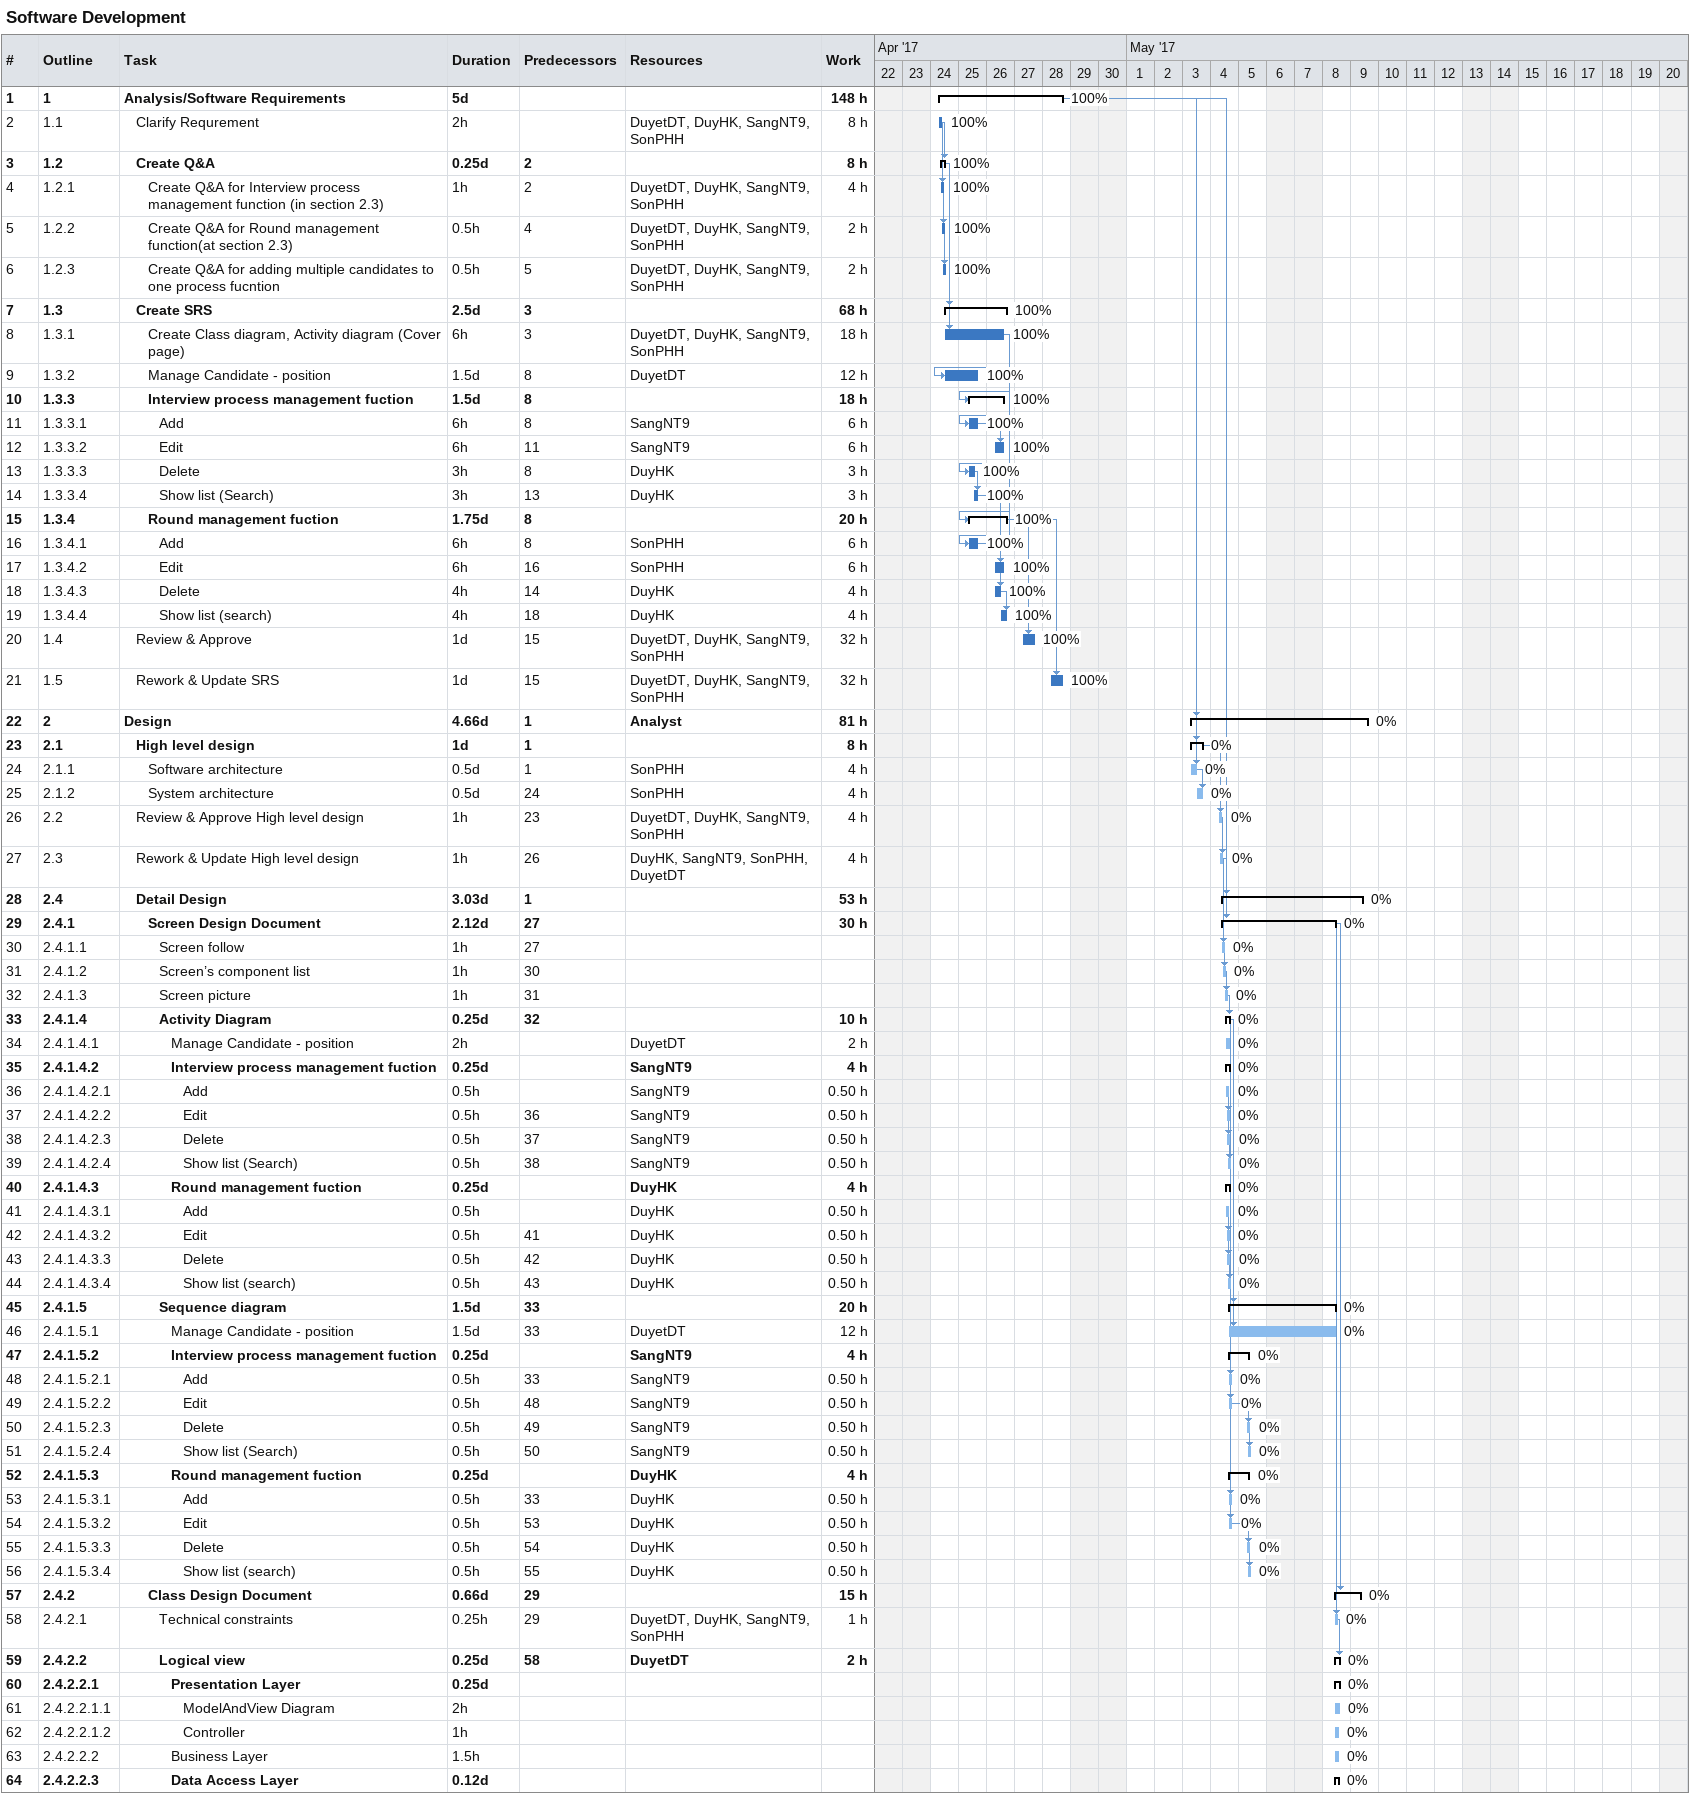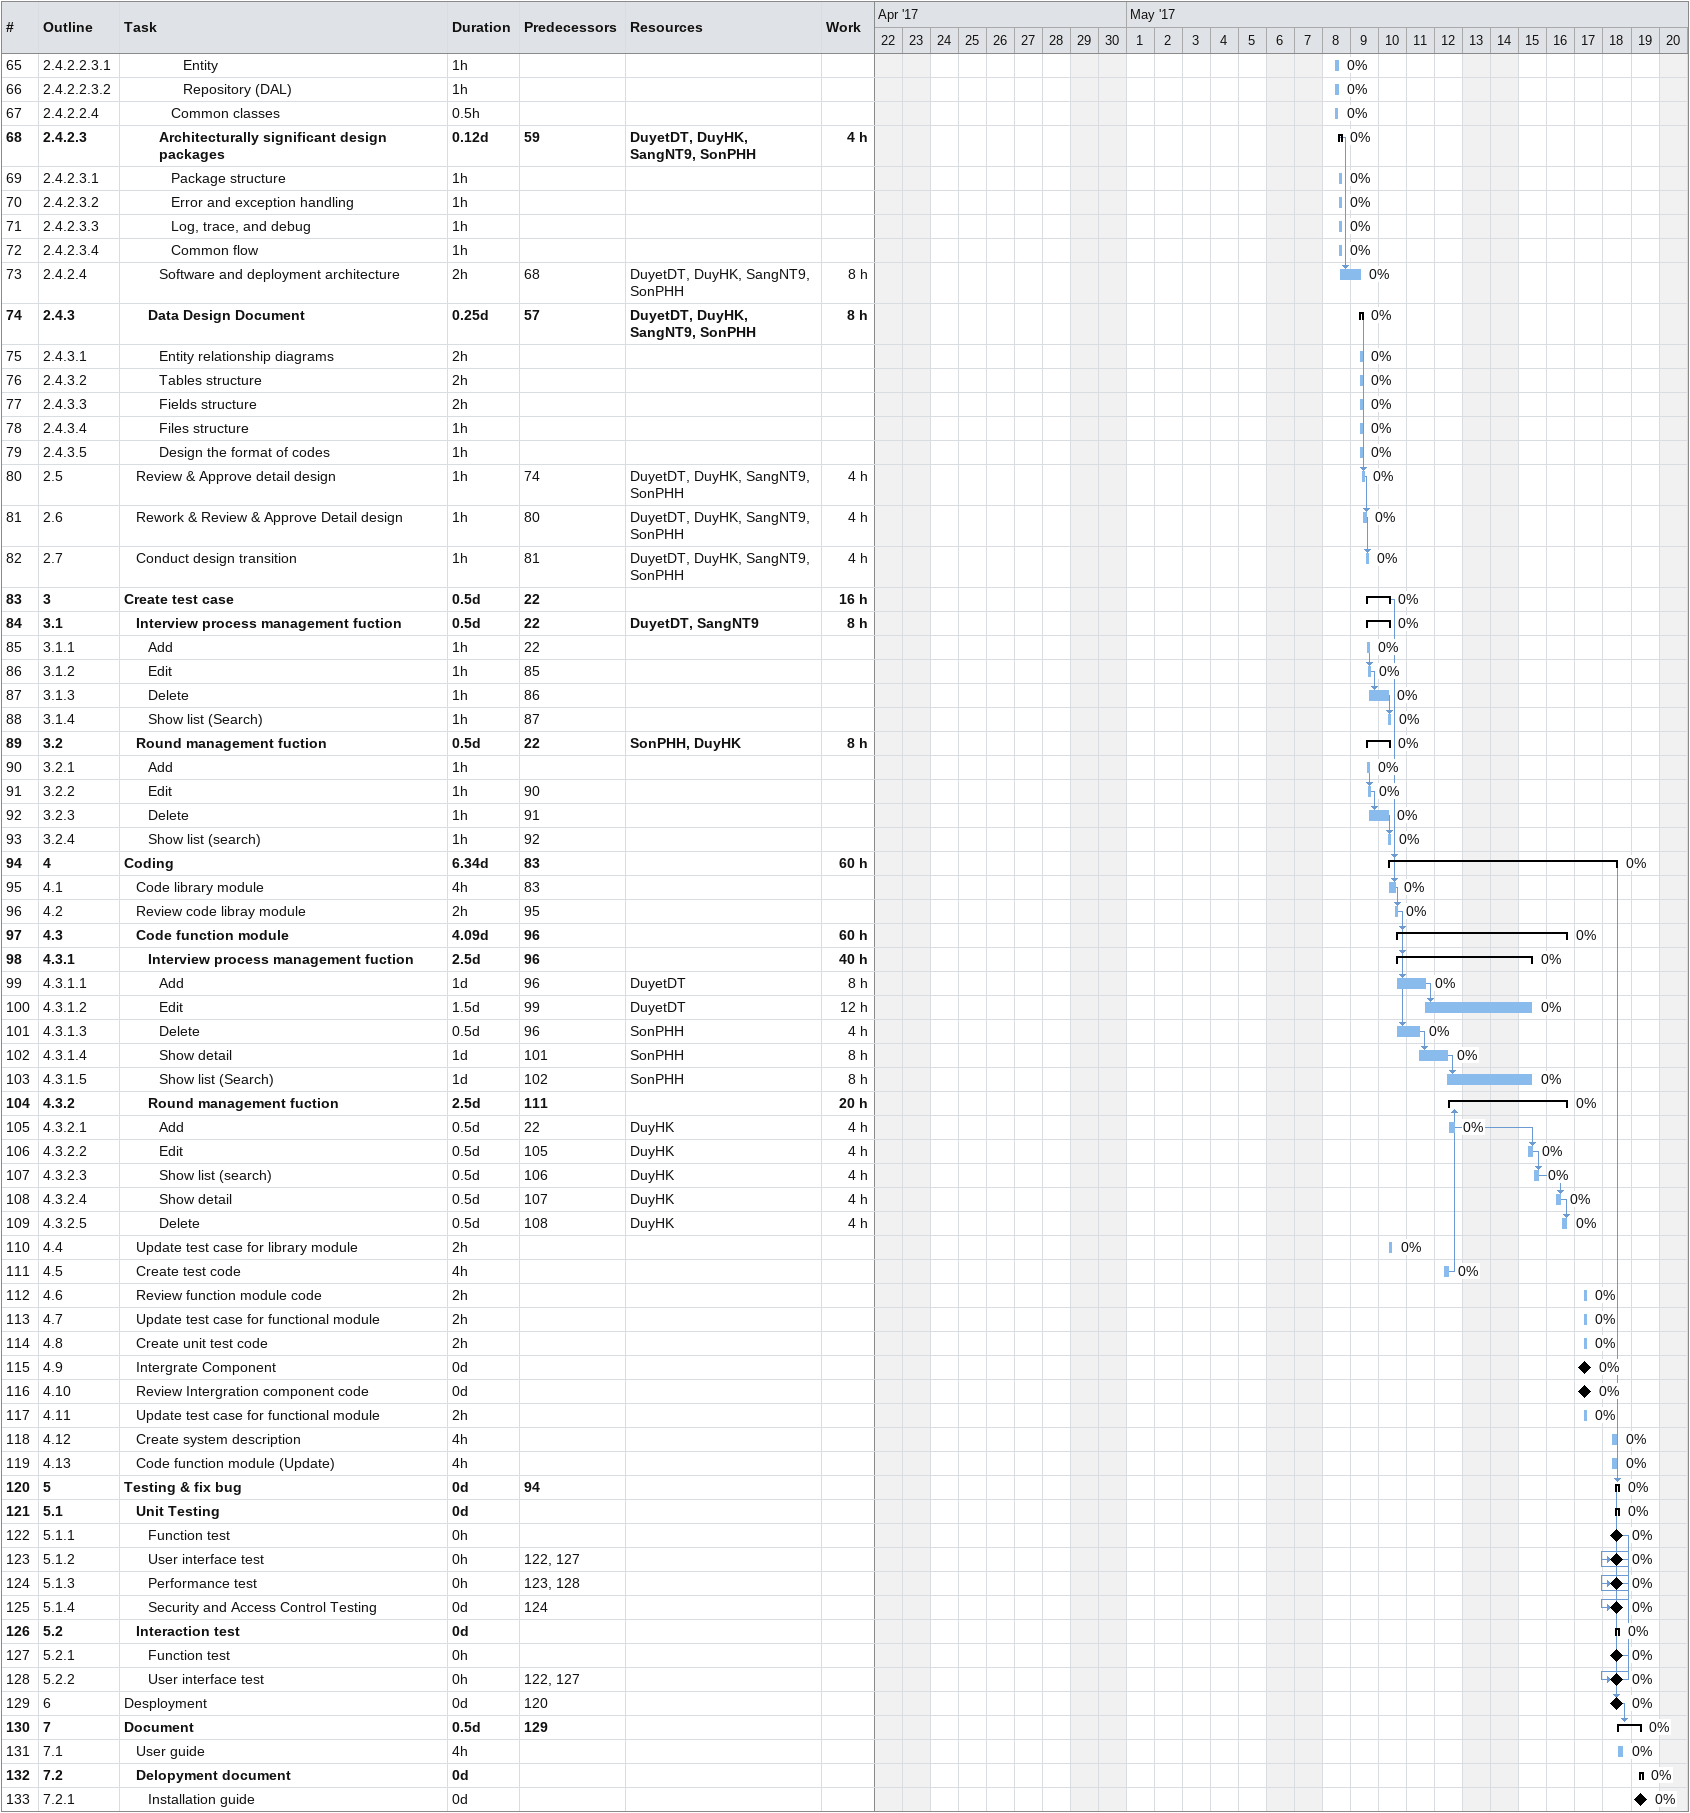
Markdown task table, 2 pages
Software Development

| ID | WBS | Task | Duration | Start | Finish | Predecessors | Resources | % complete | Work (h) |
|---|---|---|---|---|---|---|---|---|---|
| 1 | 1 | **Analysis/Software Requirements** | 5d | 2017-04-24 | 2017-04-28 |  |  | 100 | 148 |
| 2 | 1.1 | Clarify Requrement | 2h | 2017-04-24 | 2017-04-24 |  | DuyetDT, DuyHK, SangNT9, SonPHH | 100 | 8 |
| 3 | 1.2 | **Create Q&A** | 0.25d | 2017-04-24 | 2017-04-24 | 2 |  | 100 | 8 |
| 4 | 1.2.1 | Create Q&A for Interview process management function (in section 2.3) | 1h | 2017-04-24 | 2017-04-24 | 2 | DuyetDT, DuyHK, SangNT9, SonPHH | 100 | 4 |
| 5 | 1.2.2 | Create Q&A for Round management function(at section 2.3) | 0.5h | 2017-04-24 | 2017-04-24 | 4 | DuyetDT, DuyHK, SangNT9, SonPHH | 100 | 2 |
| 6 | 1.2.3 | Create Q&A for adding multiple candidates to one process fucntion | 0.5h | 2017-04-24 | 2017-04-24 | 5 | DuyetDT, DuyHK, SangNT9, SonPHH | 100 | 2 |
| 7 | 1.3 | **Create SRS** | 2.5d | 2017-04-24 | 2017-04-26 | 3 |  | 100 | 68 |
| 8 | 1.3.1 | Create Class diagram, Activity diagram (Cover page) | 6h | 2017-04-24 | 2017-04-26 | 3 | DuyetDT, DuyHK, SangNT9, SonPHH | 100 | 18 |
| 9 | 1.3.2 | Manage Candidate - position | 1.5d | 2017-04-24 | 2017-04-25 | 8 | DuyetDT | 100 | 12 |
| 10 | 1.3.3 | **Interview process management fuction** | 1.5d | 2017-04-25 | 2017-04-26 | 8 |  | 100 | 18 |
| 11 | 1.3.3.1 | Add | 6h | 2017-04-25 | 2017-04-25 | 8 | SangNT9 | 100 | 6 |
| 12 | 1.3.3.2 | Edit | 6h | 2017-04-26 | 2017-04-26 | 11 | SangNT9 | 100 | 6 |
| 13 | 1.3.3.3 | Delete | 3h | 2017-04-25 | 2017-04-25 | 8 | DuyHK | 100 | 3 |
| 14 | 1.3.3.4 | Show list (Search) | 3h | 2017-04-25 | 2017-04-25 | 13 | DuyHK | 100 | 3 |
| 15 | 1.3.4 | **Round management fuction** | 1.75d | 2017-04-25 | 2017-04-26 | 8 |  | 100 | 20 |
| 16 | 1.3.4.1 | Add | 6h | 2017-04-25 | 2017-04-25 | 8 | SonPHH | 100 | 6 |
| 17 | 1.3.4.2 | Edit | 6h | 2017-04-26 | 2017-04-26 | 16 | SonPHH | 100 | 6 |
| 18 | 1.3.4.3 | Delete | 4h | 2017-04-26 | 2017-04-26 | 14 | DuyHK | 100 | 4 |
| 19 | 1.3.4.4 | Show list (search) | 4h | 2017-04-26 | 2017-04-26 | 18 | DuyHK | 100 | 4 |
| 20 | 1.4 | Review & Approve | 1d | 2017-04-27 | 2017-04-27 | 15 | DuyetDT, DuyHK, SangNT9, SonPHH | 100 | 32 |
| 21 | 1.5 | Rework & Update SRS | 1d | 2017-04-28 | 2017-04-28 | 15 | DuyetDT, DuyHK, SangNT9, SonPHH | 100 | 32 |
| 22 | 2 | **Design** | 4.66d | 2017-05-03 | 2017-05-09 | 1 | Analyst | 0 | 81 |
| 23 | 2.1 | **High level design** | 1d | 2017-05-03 | 2017-05-03 | 1 |  | 0 | 8 |
| 24 | 2.1.1 | Software architecture | 0.5d | 2017-05-03 | 2017-05-03 | 1 | SonPHH | 0 | 4 |
| 25 | 2.1.2 | System architecture | 0.5d | 2017-05-03 | 2017-05-03 | 24 | SonPHH | 0 | 4 |
| 26 | 2.2 | Review & Approve High level design | 1h | 2017-05-04 | 2017-05-04 | 23 | DuyetDT, DuyHK, SangNT9, SonPHH | 0 | 4 |
| 27 | 2.3 | Rework & Update High level design | 1h | 2017-05-04 | 2017-05-04 | 26 | DuyHK, SangNT9, SonPHH, DuyetDT | 0 | 4 |
| 28 | 2.4 | **Detail Design** | 3.03d | 2017-05-04 | 2017-05-09 | 1 |  | 0 | 53 |
| 29 | 2.4.1 | **Screen Design Document** | 2.12d | 2017-05-04 | 2017-05-08 | 27 |  | 0 | 30 |
| 30 | 2.4.1.1 | Screen follow | 1h | 2017-05-04 | 2017-05-04 | 27 |  | 0 |  |
| 31 | 2.4.1.2 | Screen’s component list | 1h | 2017-05-04 | 2017-05-04 | 30 |  | 0 |  |
| 32 | 2.4.1.3 | Screen picture | 1h | 2017-05-04 | 2017-05-04 | 31 |  | 0 |  |
| 33 | 2.4.1.4 | **Activity Diagram** | 0.25d | 2017-05-04 | 2017-05-04 | 32 |  | 0 | 10 |
| 34 | 2.4.1.4.1 | Manage Candidate - position | 2h | 2017-05-04 | 2017-05-04 |  | DuyetDT | 0 | 2 |
| 35 | 2.4.1.4.2 | **Interview process management fuction** | 0.25d | 2017-05-04 | 2017-05-04 |  | SangNT9 | 0 | 4 |
| 36 | 2.4.1.4.2.1 | Add | 0.5h | 2017-05-04 | 2017-05-04 |  | SangNT9 | 0 | 0.50 |
| 37 | 2.4.1.4.2.2 | Edit | 0.5h | 2017-05-04 | 2017-05-04 | 36 | SangNT9 | 0 | 0.50 |
| 38 | 2.4.1.4.2.3 | Delete | 0.5h | 2017-05-04 | 2017-05-04 | 37 | SangNT9 | 0 | 0.50 |
| 39 | 2.4.1.4.2.4 | Show list (Search) | 0.5h | 2017-05-04 | 2017-05-04 | 38 | SangNT9 | 0 | 0.50 |
| 40 | 2.4.1.4.3 | **Round management fuction** | 0.25d | 2017-05-04 | 2017-05-04 |  | DuyHK | 0 | 4 |
| 41 | 2.4.1.4.3.1 | Add | 0.5h | 2017-05-04 | 2017-05-04 |  | DuyHK | 0 | 0.50 |
| 42 | 2.4.1.4.3.2 | Edit | 0.5h | 2017-05-04 | 2017-05-04 | 41 | DuyHK | 0 | 0.50 |
| 43 | 2.4.1.4.3.3 | Delete | 0.5h | 2017-05-04 | 2017-05-04 | 42 | DuyHK | 0 | 0.50 |
| 44 | 2.4.1.4.3.4 | Show list (search) | 0.5h | 2017-05-04 | 2017-05-04 | 43 | DuyHK | 0 | 0.50 |
| 45 | 2.4.1.5 | **Sequence diagram** | 1.5d | 2017-05-04 | 2017-05-08 | 33 |  | 0 | 20 |
| 46 | 2.4.1.5.1 | Manage Candidate - position | 1.5d | 2017-05-04 | 2017-05-08 | 33 | DuyetDT | 0 | 12 |
| 47 | 2.4.1.5.2 | **Interview process management fuction** | 0.25d | 2017-05-04 | 2017-05-05 |  | SangNT9 | 0 | 4 |
| 48 | 2.4.1.5.2.1 | Add | 0.5h | 2017-05-04 | 2017-05-04 | 33 | SangNT9 | 0 | 0.50 |
| 49 | 2.4.1.5.2.2 | Edit | 0.5h | 2017-05-04 | 2017-05-04 | 48 | SangNT9 | 0 | 0.50 |
| 50 | 2.4.1.5.2.3 | Delete | 0.5h | 2017-05-05 | 2017-05-05 | 49 | SangNT9 | 0 | 0.50 |
| 51 | 2.4.1.5.2.4 | Show list (Search) | 0.5h | 2017-05-05 | 2017-05-05 | 50 | SangNT9 | 0 | 0.50 |
| 52 | 2.4.1.5.3 | **Round management fuction** | 0.25d | 2017-05-04 | 2017-05-05 |  | DuyHK | 0 | 4 |
| 53 | 2.4.1.5.3.1 | Add | 0.5h | 2017-05-04 | 2017-05-04 | 33 | DuyHK | 0 | 0.50 |
| 54 | 2.4.1.5.3.2 | Edit | 0.5h | 2017-05-04 | 2017-05-04 | 53 | DuyHK | 0 | 0.50 |
| 55 | 2.4.1.5.3.3 | Delete | 0.5h | 2017-05-05 | 2017-05-05 | 54 | DuyHK | 0 | 0.50 |
| 56 | 2.4.1.5.3.4 | Show list (search) | 0.5h | 2017-05-05 | 2017-05-05 | 55 | DuyHK | 0 | 0.50 |
| 57 | 2.4.2 | **Class Design Document** | 0.66d | 2017-05-08 | 2017-05-09 | 29 |  | 0 | 15 |
| 58 | 2.4.2.1 | Technical constraints | 0.25h | 2017-05-08 | 2017-05-08 | 29 | DuyetDT, DuyHK, SangNT9, SonPHH | 0 | 1 |
| 59 | 2.4.2.2 | **Logical view** | 0.25d | 2017-05-08 | 2017-05-08 | 58 | DuyetDT | 0 | 2 |
| 60 | 2.4.2.2.1 | **Presentation Layer** | 0.25d | 2017-05-08 | 2017-05-08 |  |  | 0 |  |
| 61 | 2.4.2.2.1.1 | ModelAndView Diagram | 2h | 2017-05-08 | 2017-05-08 |  |  | 0 |  |
| 62 | 2.4.2.2.1.2 | Controller | 1h | 2017-05-08 | 2017-05-08 |  |  | 0 |  |
| 63 | 2.4.2.2.2 | Business Layer | 1.5h | 2017-05-08 | 2017-05-08 |  |  | 0 |  |
| 64 | 2.4.2.2.3 | **Data Access Layer** | 0.12d | 2017-05-08 | 2017-05-08 |  |  | 0 |  |
| 65 | 2.4.2.2.3.1 | Entity | 1h | 2017-05-08 | 2017-05-08 |  |  | 0 |  |
| 66 | 2.4.2.2.3.2 | Repository (DAL) | 1h | 2017-05-08 | 2017-05-08 |  |  | 0 |  |
| 67 | 2.4.2.2.4 | Common classes | 0.5h | 2017-05-08 | 2017-05-08 |  |  | 0 |  |
| 68 | 2.4.2.3 | **Architecturally significant design packages** | 0.12d | 2017-05-08 | 2017-05-08 | 59 | DuyetDT, DuyHK, SangNT9, SonPHH | 0 | 4 |
| 69 | 2.4.2.3.1 | Package structure | 1h | 2017-05-08 | 2017-05-08 |  |  | 0 |  |
| 70 | 2.4.2.3.2 | Error and exception handling | 1h | 2017-05-08 | 2017-05-08 |  |  | 0 |  |
| 71 | 2.4.2.3.3 | Log, trace, and debug | 1h | 2017-05-08 | 2017-05-08 |  |  | 0 |  |
| 72 | 2.4.2.3.4 | Common flow | 1h | 2017-05-08 | 2017-05-08 |  |  | 0 |  |
| 73 | 2.4.2.4 | Software and deployment architecture | 2h | 2017-05-08 | 2017-05-09 | 68 | DuyetDT, DuyHK, SangNT9, SonPHH | 0 | 8 |
| 74 | 2.4.3 | **Data Design Document** | 0.25d | 2017-05-09 | 2017-05-09 | 57 | DuyetDT, DuyHK, SangNT9, SonPHH | 0 | 8 |
| 75 | 2.4.3.1 | Entity relationship diagrams | 2h | 2017-05-09 | 2017-05-09 |  |  | 0 |  |
| 76 | 2.4.3.2 | Tables structure | 2h | 2017-05-09 | 2017-05-09 |  |  | 0 |  |
| 77 | 2.4.3.3 | Fields structure | 2h | 2017-05-09 | 2017-05-09 |  |  | 0 |  |
| 78 | 2.4.3.4 | Files structure | 1h | 2017-05-09 | 2017-05-09 |  |  | 0 |  |
| 79 | 2.4.3.5 | Design the format of codes | 1h | 2017-05-09 | 2017-05-09 |  |  | 0 |  |
| 80 | 2.5 | Review & Approve detail design | 1h | 2017-05-09 | 2017-05-09 | 74 | DuyetDT, DuyHK, SangNT9, SonPHH | 0 | 4 |
| 81 | 2.6 | Rework & Review & Approve Detail design | 1h | 2017-05-09 | 2017-05-09 | 80 | DuyetDT, DuyHK, SangNT9, SonPHH | 0 | 4 |
| 82 | 2.7 | Conduct design transition | 1h | 2017-05-09 | 2017-05-09 | 81 | DuyetDT, DuyHK, SangNT9, SonPHH | 0 | 4 |
| 83 | 3 | **Create test case** | 0.5d | 2017-05-09 | 2017-05-10 | 22 |  | 0 | 16 |
| 84 | 3.1 | **Interview process management fuction** | 0.5d | 2017-05-09 | 2017-05-10 | 22 | DuyetDT, SangNT9 | 0 | 8 |
| 85 | 3.1.1 | Add | 1h | 2017-05-09 | 2017-05-09 | 22 |  | 0 |  |
| 86 | 3.1.2 | Edit | 1h | 2017-05-09 | 2017-05-09 | 85 |  | 0 |  |
| 87 | 3.1.3 | Delete | 1h | 2017-05-09 | 2017-05-10 | 86 |  | 0 |  |
| 88 | 3.1.4 | Show list (Search) | 1h | 2017-05-10 | 2017-05-10 | 87 |  | 0 |  |
| 89 | 3.2 | **Round management fuction** | 0.5d | 2017-05-09 | 2017-05-10 | 22 | SonPHH, DuyHK | 0 | 8 |
| 90 | 3.2.1 | Add | 1h | 2017-05-09 | 2017-05-09 |  |  | 0 |  |
| 91 | 3.2.2 | Edit | 1h | 2017-05-09 | 2017-05-09 | 90 |  | 0 |  |
| 92 | 3.2.3 | Delete | 1h | 2017-05-09 | 2017-05-10 | 91 |  | 0 |  |
| 93 | 3.2.4 | Show list (search) | 1h | 2017-05-10 | 2017-05-10 | 92 |  | 0 |  |
| 94 | 4 | **Coding** | 6.34d | 2017-05-10 | 2017-05-18 | 83 |  | 0 | 60 |
| 95 | 4.1 | Code library module | 4h | 2017-05-10 | 2017-05-10 | 83 |  | 0 |  |
| 96 | 4.2 | Review code libray module | 2h | 2017-05-10 | 2017-05-10 | 95 |  | 0 |  |
| 97 | 4.3 | **Code function module** | 4.09d | 2017-05-10 | 2017-05-16 | 96 |  | 0 | 60 |
| 98 | 4.3.1 | **Interview process management fuction** | 2.5d | 2017-05-10 | 2017-05-15 | 96 |  | 0 | 40 |
| 99 | 4.3.1.1 | Add | 1d | 2017-05-10 | 2017-05-11 | 96 | DuyetDT | 0 | 8 |
| 100 | 4.3.1.2 | Edit | 1.5d | 2017-05-11 | 2017-05-15 | 99 | DuyetDT | 0 | 12 |
| 101 | 4.3.1.3 | Delete | 0.5d | 2017-05-10 | 2017-05-11 | 96 | SonPHH | 0 | 4 |
| 102 | 4.3.1.4 | Show detail | 1d | 2017-05-11 | 2017-05-12 | 101 | SonPHH | 0 | 8 |
| 103 | 4.3.1.5 | Show list (Search) | 1d | 2017-05-12 | 2017-05-15 | 102 | SonPHH | 0 | 8 |
| 104 | 4.3.2 | **Round management fuction** | 2.5d | 2017-05-12 | 2017-05-16 | 111 |  | 0 | 20 |
| 105 | 4.3.2.1 | Add | 0.5d | 2017-05-12 | 2017-05-12 | 22 | DuyHK | 0 | 4 |
| 106 | 4.3.2.2 | Edit | 0.5d | 2017-05-15 | 2017-05-15 | 105 | DuyHK | 0 | 4 |
| 107 | 4.3.2.3 | Show list (search) | 0.5d | 2017-05-15 | 2017-05-15 | 106 | DuyHK | 0 | 4 |
| 108 | 4.3.2.4 | Show detail | 0.5d | 2017-05-16 | 2017-05-16 | 107 | DuyHK | 0 | 4 |
| 109 | 4.3.2.5 | Delete | 0.5d | 2017-05-16 | 2017-05-16 | 108 | DuyHK | 0 | 4 |
| 110 | 4.4 | Update test case for library module | 2h | 2017-05-10 | 2017-05-10 |  |  | 0 |  |
| 111 | 4.5 | Create test code | 4h | 2017-05-12 | 2017-05-12 |  |  | 0 |  |
| 112 | 4.6 | Review function module code | 2h | 2017-05-17 | 2017-05-17 |  |  | 0 |  |
| 113 | 4.7 | Update test case for functional module | 2h | 2017-05-17 | 2017-05-17 |  |  | 0 |  |
| 114 | 4.8 | Create unit test code | 2h | 2017-05-17 | 2017-05-17 |  |  | 0 |  |
| 115 | 4.9 | Intergrate Component | 0d | 2017-05-17 | 2017-05-17 |  |  | 0 |  |
| 116 | 4.10 | Review Intergration component code | 0d | 2017-05-17 | 2017-05-17 |  |  | 0 |  |
| 117 | 4.11 | Update test case for functional module | 2h | 2017-05-17 | 2017-05-17 |  |  | 0 |  |
| 118 | 4.12 | Create system description | 4h | 2017-05-18 | 2017-05-18 |  |  | 0 |  |
| 119 | 4.13 | Code function module (Update) | 4h | 2017-05-18 | 2017-05-18 |  |  | 0 |  |
| 120 | 5 | **Testing & fix bug** | 0d | 2017-05-18 | 2017-05-18 | 94 |  | 0 |  |
| 121 | 5.1 | **Unit Testing** | 0d | 2017-05-18 | 2017-05-18 |  |  | 0 |  |
| 122 | 5.1.1 | Function test | 0h | 2017-05-18 | 2017-05-18 |  |  | 0 |  |
| 123 | 5.1.2 | User interface test | 0h | 2017-05-18 | 2017-05-18 | 122, 127 |  | 0 |  |
| 124 | 5.1.3 | Performance test | 0h | 2017-05-18 | 2017-05-18 | 123, 128 |  | 0 |  |
| 125 | 5.1.4 | Security and Access Control Testing | 0d | 2017-05-18 | 2017-05-18 | 124 |  | 0 |  |
| 126 | 5.2 | **Interaction test** | 0d | 2017-05-18 | 2017-05-18 |  |  | 0 |  |
| 127 | 5.2.1 | Function test | 0h | 2017-05-18 | 2017-05-18 |  |  | 0 |  |
| 128 | 5.2.2 | User interface test | 0h | 2017-05-18 | 2017-05-18 | 122, 127 |  | 0 |  |
| 129 | 6 | Desployment | 0d | 2017-05-18 | 2017-05-18 | 120 |  | 0 |  |
| 130 | 7 | **Document** | 0.5d | 2017-05-18 | 2017-05-19 | 129 |  | 0 |  |
| 131 | 7.1 | User guide | 4h | 2017-05-18 | 2017-05-18 |  |  | 0 |  |
| 132 | 7.2 | **Delopyment document** | 0d | 2017-05-19 | 2017-05-19 |  |  | 0 |  |
| 133 | 7.2.1 | Installation guide | 0d | 2017-05-19 | 2017-05-19 |  |  | 0 |  |
